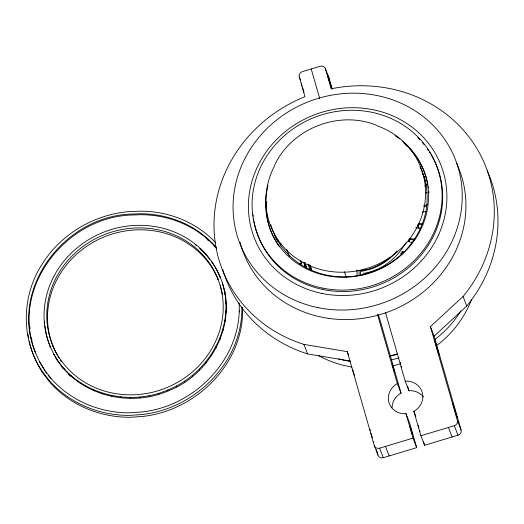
<?xml version="1.0" encoding="UTF-8"?>
<svg xmlns="http://www.w3.org/2000/svg" width="524" height="524" viewBox="0 0 524 524"><rect width="100%" height="100%" fill="white"/><g stroke="black" fill="none" stroke-linecap="round" stroke-linejoin="round"><path stroke-width="0.79" d="M44.966 326.02A91.779 85.157 -21.2 0 0 50.461 347.163L50.088 346.213A91.779 85.157 -21.2 0 1 102.416 232.689A91.779 85.157 -21.2 0 1 219.897 276.521C239.579 320.74 211.814 374.483 167.942 391.002C127.849 408.471 74.565 394.258 53.959 354.25C75.187 393.504 127.705 407.39 167.575 390.053C208.067 374.457 235.597 327.644 222.838 284.938M415.008 239.219L409.519 238.525L408.373 241.21L412.087 242.704M409.034 241.492L409.886 239.475L409.519 238.525M274.818 164.733C292.196 128.341 338.628 110.178 376.088 125.072M396.95 251.029C388.055 262.216 374.588 269.349 360.499 271.439L360.636 275.467M405.838 242.71C397.048 258.542 381.354 270.633 363.289 273.404L363.342 274.995M403.939 252.09L402.445 251.487L400.618 253.839L401.921 254.828M401.443 254.206L402.812 252.444L402.445 251.487M385.526 312.69L405.216 381.223L405.602 381.158A17.397 16.146 -21.2 0 1 422.252 392.437A17.397 16.146 -21.2 0 1 414.215 411.15L413.855 411.307L420.877 435.752L424.571 445.282L458.009 435.215A4.389 4.074 -21.2 0 0 461.081 430.034L457.38 420.51L430.414 326.642L463.052 296.519A141.441 131.229 -21.2 0 0 475.53 146.353A141.441 131.229 -21.2 0 0 332.242 88.589L331.188 88.851L325.476 68.952A4.389 4.074 -21.2 0 0 320.144 66.299L302.328 71.664A4.389 4.074 -21.2 0 0 299.25 76.845L304.968 96.743L303.94 97.104A141.441 131.229 -21.2 0 0 214.002 225.038A141.441 131.229 -21.2 0 0 303.907 344.399L307.608 353.923L350.176 361.049M461.081 430.034L434.114 336.172L466.746 306.042A141.441 131.229 -21.2 0 0 487.084 170.477M373.894 442.177L373.664 441.804M424.695 186.23L426.012 185.313L425.645 184.363L426.353 185.81M377.431 314.282L397.343 383.594L396.982 383.751A17.397 16.146 -21.2 0 0 388.946 402.458A17.397 16.146 -21.2 0 0 405.596 413.744L405.989 413.672L409.683 423.202L416.704 447.647L383.267 457.701A4.389 4.074 -21.2 0 1 377.948 455.048L374.254 445.518L347.288 351.656L303.907 344.399M378.145 314.695L379.566 318.356L401.043 393.118L400.677 393.282A17.397 16.146 -21.2 0 0 392.057 407.796M425.468 193.035L426.962 192.459M423.615 205.873L427.368 204.432M423.981 206.823L426.988 205.677M420.877 435.752L454.315 425.685A4.389 4.074 -21.2 0 0 457.38 420.51M299.702 264.044L301.208 263.592M299.898 264.437L301.464 263.965L300.619 261.024M374.254 445.518A4.389 4.074 -21.2 0 0 379.572 448.171L413.01 438.123L416.704 447.647M389.98 356.169L397.827 354.217M405.216 381.223L408.91 390.753L409.296 390.688A17.397 16.146 -21.2 0 1 423.418 396.963M422.233 212.01L426.176 211.572M418.447 223.886L422.416 223.447M418.021 224.92L422.789 224.396M415.748 227.691L420.595 228.307M409.886 239.475L414.595 240.077M216.608 247.983L215.266 246.293A104.106 96.593 -21.2 0 0 140.563 213.753L129.166 214.146C63.312 217.637 8.973 289.451 35.547 352.921M216.53 248.369L215.639 247.249A104.106 96.593 -21.2 0 0 140.93 214.702L129.533 215.102C64.223 218.587 9.864 289.425 35.527 352.685M48.038 375.079L50.854 378.629M45.28 371.47L46.662 373.271M39.516 361.501L44.913 370.514L51.424 378.865A108.232 100.425 -21.2 0 0 129.022 412.84L140.851 412.061C194.587 406.984 242.697 358.141 239.082 302.846M45.143 371.228L39.883 362.451L35.18 351.971M50.088 346.213L54.332 355.2M301.634 83.467L301.451 83.054L301.49 83.571M463.052 296.519L466.746 306.042M417.654 224.75L419.135 228.562M430.414 326.642L434.114 336.172M325.476 68.952L329.17 78.482L332.249 89.198M454.315 425.685L458.009 435.215M448.413 427.473L452.107 436.996M299.25 76.845L300.39 79.772M413.855 411.307L415.846 416.436M397.343 383.594L401.043 393.118M344.294 271.694L346.351 277M385.474 446.409L389.175 455.932M347.288 351.656L348.709 355.318M379.572 448.171L383.267 457.701M286.733 249.463L289.372 256.269M219.897 276.521L220.27 277.478A91.779 85.157 -21.2 0 0 211.637 261.882M224.816 293.643L225.189 294.599M220.211 285.731L222.13 294.174A89.034 82.609 -21.2 0 1 109.188 392.325A89.034 82.609 -21.2 0 1 70.478 257.585A89.034 82.609 -21.2 0 1 217.362 277.563L218.102 279.469A89.034 82.609 -21.2 0 0 191.26 245.835L183.793 241.06A89.034 82.609 -21.2 0 0 76.707 254.127A89.034 82.609 -21.2 0 0 57.123 354.872M225.811 302.544L226.178 303.494M225.811 311.538L226.178 312.494M224.816 320.531L225.182 321.487M222.831 329.426L223.204 330.375M219.89 338.124L220.263 339.074M216.019 346.521L216.386 347.478M211.257 354.538L211.631 355.495M205.663 362.084L206.03 363.04M199.29 369.073L199.664 370.029M192.216 375.433L192.583 376.383M184.513 381.086L184.887 382.035M176.274 385.978L176.64 386.928M167.575 390.053L167.942 391.002M158.523 393.262L158.89 394.212M149.209 395.574L149.582 396.53M139.744 396.969L140.111 397.919M130.227 397.421L130.594 398.371M120.756 396.93L121.129 397.886M111.448 395.502L111.815 396.458M102.396 393.157L102.763 394.107M93.698 389.908L94.071 390.865M85.458 385.808L85.825 386.758M77.755 380.882L78.122 381.839M70.681 375.204L71.054 376.153M64.314 368.824L64.681 369.774M52.629 345.172L53.369 347.078M58.721 361.809L59.088 362.765M217.362 277.563L220.951 287.637M400.362 362.536L400.598 363.25M419.835 430.708L420.078 431.422M30.287 345.421C33.025 355.416 37.466 364.868 43.132 373.533L50.042 382.481A110.996 102.986 -21.2 0 0 129.631 417.32L141.912 416.501C195.891 411.255 244.577 363.112 242.579 307.529M401.279 366.302L401.587 367.291M303.986 92.244L302.466 87.207M354.532 375.8L353.674 373.003M371.988 436.682L372.328 437.782M371.811 436.112L370.985 433.309M418.65 426.818L418.938 427.82M353.504 372.433L352.593 369.256M407.567 386.083L408.91 390.753M423.477 441.463L424.571 445.282M311.236 68.985L319.725 98.538M405.989 413.672L413.01 438.123M376.376 449.572L377.948 455.048M310.201 265.249L311.544 269.939M310.064 265.275L311.642 270.777M309.284 264.555L310.87 270.05M308.151 264.116L309.723 269.578M304.968 262.459L306.304 267.109M304.961 262.976L306.52 268.399M304.123 262.445L305.472 267.129M303.9 262.485L305.256 267.201M300.868 261.057L301.536 263.382M418.191 425.18L418.394 425.92M400.225 362.641L400.428 363.381M301.706 84.462L302.04 85.7M370.232 430.571L369.924 429.208M221.128 288.403L222.523 294.54M29.796 343.449L30.045 344.681M31.388 337.574L32.016 340.679M27.903 334.181L28.545 337.325M29.351 341.262L29.671 342.84M29.992 326.996L30.123 328.489M359.169 275.703L358.992 270.803L368.955 269.054A52.76 48.955 -21.2 0 0 390.013 257.264M356.929 270.043L357.126 275.729M241.865 307.143C242.953 362.176 194.633 409.362 141.172 414.595L128.891 415.414A110.996 102.986 -21.2 0 1 49.295 380.581L42.392 371.627C20.744 340.207 21.301 296.394 41.868 264.627C60.306 234.464 93.822 214.552 128.937 211.604L140.733 211.179A106.837 99.128 -21.2 0 1 215.75 242.795M239.56 310.45L239.586 311.944M44.717 323.59A91.779 85.157 -21.2 0 1 44.547 321.147M195.033 244.616A91.779 85.157 -21.2 0 1 196.225 245.553M199.677 248.487A91.779 85.157 -21.2 0 1 209.698 259.262M207.013 239.389A104.119 96.606 -21.2 0 1 208.205 240.424M213.877 245.887A104.119 96.606 -21.2 0 1 214.951 247.04M61.282 361.56A89.034 82.609 -21.2 0 1 60.398 360.257M59.114 358.265A89.034 82.609 -21.2 0 1 57.895 356.241M222.359 282.98A91.779 85.157 -21.2 0 1 222.87 284.519M224.213 289.189A91.779 85.157 -21.2 0 1 224.953 292.359M226.676 309.35A91.779 85.157 -21.2 0 1 226.591 312.625M70.308 376.094A91.779 85.157 -21.2 0 1 68.677 374.529M63.45 368.876A91.779 85.157 -21.2 0 1 61.898 366.977M57.627 361.029A91.779 85.157 -21.2 0 1 55.911 358.265M307.608 353.923A141.441 131.229 -21.2 0 1 222.693 269.388M328.417 77.08A4.389 4.074 -21.2 0 1 329.17 78.482M460.793 311.007A104.649 97.097 -21.2 0 1 434.868 339.506M398.888 357.912A104.649 97.097 -21.2 0 1 391.323 359.903M350.491 361.416A104.649 97.097 -21.2 0 1 338.537 358.868M471.672 299.283A104.649 97.097 -21.2 0 1 436.479 345.722M400.369 363.879A104.649 97.097 -21.2 0 1 392.79 365.817M351.958 367.042A104.649 97.097 -21.2 0 1 318.507 355.547M280.294 245.697A95.892 88.975 -21.2 0 1 280.969 243.405M397.709 353.805A100.012 92.794 -21.2 0 1 389.921 355.829M419.953 166.881A80.251 74.46 -21.2 0 1 374.581 271.026A80.251 74.46 -21.2 0 1 270.843 224.717M426.117 183.734A80.251 74.46 -21.2 0 1 426.464 185.254M277.661 241.315A80.251 74.46 -21.2 0 1 274.275 234.293M423.045 174.079A80.251 74.46 -21.2 0 1 425.324 180.714M456.731 163.553A115.653 107.309 -21.2 0 1 389.181 311.551A115.653 107.309 -21.2 0 1 240.876 245.212M240.654 244.439A115.653 107.309 -21.2 0 1 240.018 242.121M376.501 125.55A80.598 74.781 -21.2 0 1 418.565 224.154A80.598 74.781 -21.2 0 1 310.994 266.277A80.598 74.781 -21.2 0 1 274.805 165.374M426.543 178.704A82.196 76.262 -21.2 0 1 427.957 184.946M428.226 186.524A82.196 76.262 -21.2 0 1 428.455 188.109M428.815 191.299A82.196 76.262 -21.2 0 1 428.94 192.904M279.344 246.784A82.196 76.262 -21.2 0 1 275.873 241.4M275.08 240.012A82.196 76.262 -21.2 0 1 266.323 201.458M404.03 143.366A82.196 76.262 -21.2 0 1 407.613 146.655M409.316 148.377A82.196 76.262 -21.2 0 1 426.326 177.937M431.16 154.783A95.892 88.975 -21.2 0 1 378.97 284.892A95.892 88.975 -21.2 0 1 254.075 221.659M253.799 220.126A95.892 88.975 -21.2 0 1 253.557 218.593M253.243 216.274A95.892 88.975 -21.2 0 1 253.072 214.722M417.713 137.602A95.892 88.975 -21.2 0 1 419.914 139.849M422.534 142.751A95.892 88.975 -21.2 0 1 424.04 144.552M427.348 148.901A95.892 88.975 -21.2 0 1 428.678 150.827M429.529 152.13A95.892 88.975 -21.2 0 1 430.361 153.447M402.858 141.415A82.196 76.262 -21.2 0 1 415.087 239.311A82.196 76.262 -21.2 0 1 314.479 272.264A82.196 76.262 -21.2 0 1 268.006 185.588M394.978 135.631A82.196 76.262 -21.2 0 1 399.674 138.886M422.92 174.662A82.543 76.583 -21.2 0 1 424.322 176.608M327.677 75.168L331.561 88.248L327.677 75.168M392.207 364.167L394.526 371.988L392.207 364.167M435.13 341.596L439.014 354.683L435.13 341.596M410.174 426.706L412.493 434.527L410.174 426.706M453.103 404.161L456.974 417.202L453.103 404.161M317.976 307.627A115.653 107.309 -21.2 0 0 458.349 168.302A115.653 107.309 -21.2 0 0 266.631 128.891A115.653 107.309 -21.2 0 0 317.976 307.627M321.952 293.427A100.163 92.931 -21.2 0 0 443.52 172.763A100.163 92.931 -21.2 0 0 277.484 138.631A100.163 92.931 -21.2 0 0 321.952 293.427M322.496 288.089A95.892 88.975 -21.2 0 0 438.883 172.566A95.892 88.975 -21.2 0 0 279.921 139.882A95.892 88.975 -21.2 0 0 322.496 288.089"/></g></svg>
